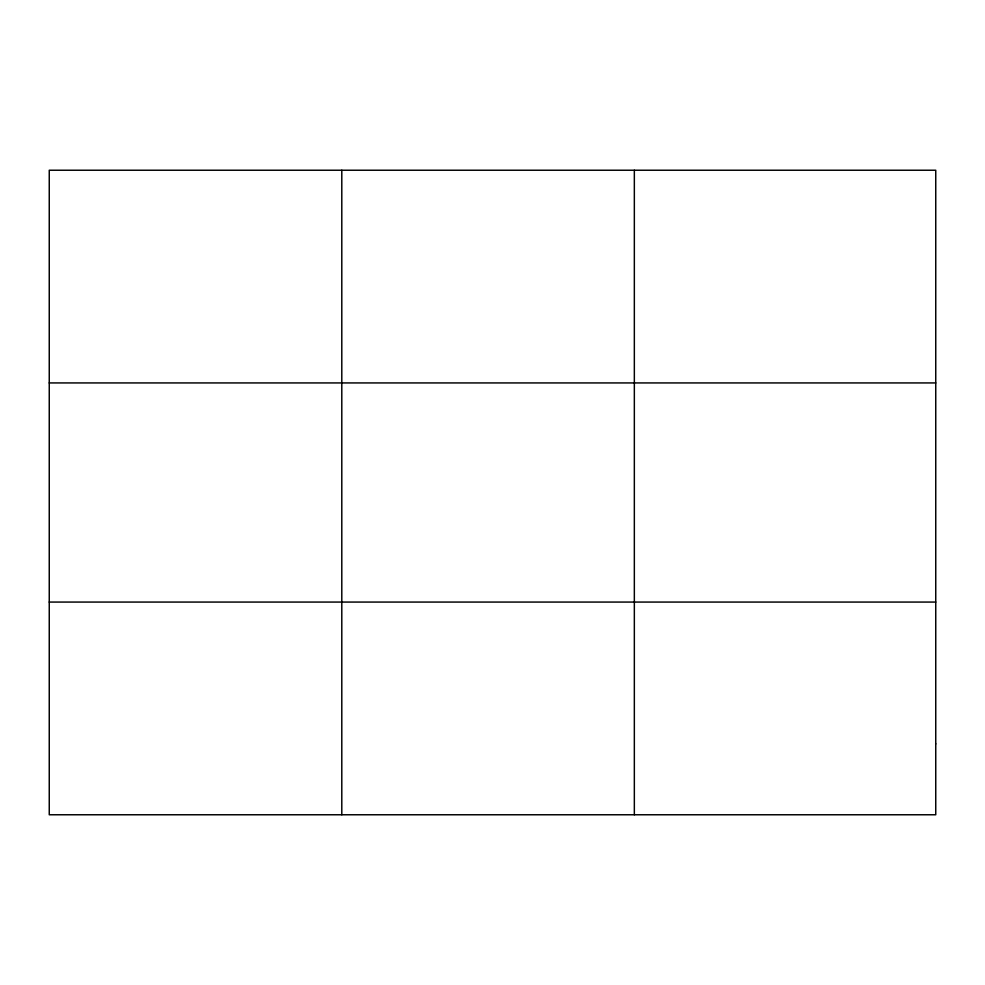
<?xml version="1.0" encoding="UTF-8"?>
<svg xmlns="http://www.w3.org/2000/svg" width="985" height="985" viewBox="0 0 985 985"><rect width="100%" height="100%" fill="white"/><g stroke="black" fill="none" stroke-linecap="round" stroke-linejoin="round"><path stroke-width="1.48" d="M341.795 170.233L341.795 814.767M634.34 170.233L634.34 814.767M49.25 382.931L935.75 382.931M49.25 602.069L935.75 602.069M935.75 743.872L935.75 814.767L49.25 814.767L49.25 170.233L935.75 170.233L935.75 743.872"/></g></svg>
